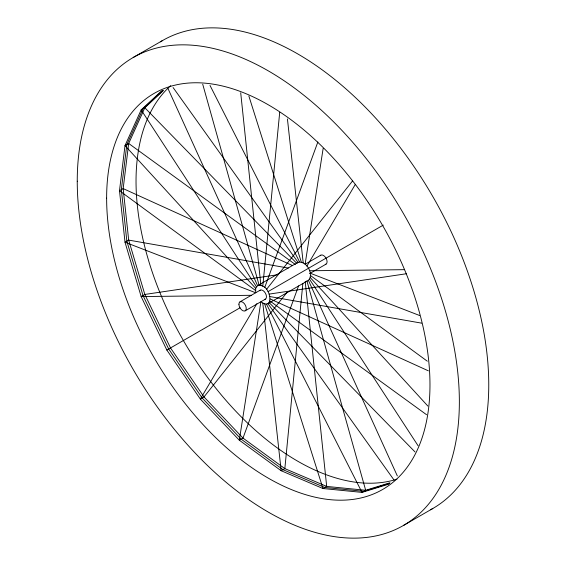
<?xml version="1.0" encoding="UTF-8"?>
<svg xmlns="http://www.w3.org/2000/svg" width="566" height="566" viewBox="0 0 566 566"><rect width="100%" height="100%" fill="white"/><g stroke="black" fill="none" stroke-linecap="round" stroke-linejoin="round"><path stroke-width="0.85" d="M388.778 484.128L361.999 492.399L323.002 488.536L281.161 470.735L239.319 440.221L260.891 301.763C273.824 311.059 271.255 289.077 262.794 286.184L279.71 112.309M302.867 283.333L284.84 468.62L281.161 470.735L262.794 303.15M161.706 90.829L141.153 109.889L125.008 145.589L119.497 190.721L125.008 242.22L255.69 292.764L255.69 288.37L257.594 285.667L298.013 262.334C306.348 260.332 314.307 274.114 308.406 280.333L267.987 303.666L393.936 479.904M323.151 148.419L305.109 264.237L320.816 255.167M264.697 287.57L317.866 141.967M298.586 285.88L242.998 438.098L239.319 440.221L200.329 399.058L166.85 350.064L141.153 296.57L125.008 242.22L128.68 240.097L288.299 268.065M256.872 303.68L200.329 399.058L204.001 396.936L286.905 292.473M306.885 266.105L355.349 184.353M266.466 289.438L352.66 180.823M162.902 90.362L142.993 108.828L126.841 144.528L121.336 189.66L126.841 241.158L142.993 295.509L168.682 349.003L202.168 397.997L241.158 439.159L283 469.674L324.842 487.475L363.832 491.338L389.783 483.329M163.454 90.489L144.832 107.766L141.153 109.889L256.426 286.75M133.201 57.484L162.598 40.511M239.984 301.834L260.19 290.167M166.85 350.064L240.055 307.791M267.987 291.667L383.267 225.112M245.184 310.833L265.39 299.166M309.545 273.675L326.016 264.166M403.402 525.489L432.799 508.516M262.794 286.184L260.891 285.37L257.594 285.667L167.946 88.473M389.946 482.784L365.671 490.276L361.999 492.399L266.466 304.14M276.753 274.878L144.832 294.447L141.153 296.57L251.148 295.296M269.154 294.101L406.317 273.76M309.574 270.767L404.605 269.664M269.89 296.57L421.705 323.165M310.31 273.236L419.625 315.517M292.65 265.631L123.169 188.605L119.497 190.721L255.443 290.422M270.138 298.912L428.37 370.829M295.395 264.52L128.68 143.467L125.008 145.589L255.69 288.37M269.89 300.963L426.587 414.737M310.557 275.578L427.288 361.186M269.154 302.584L415.012 451.93M310.31 277.63L427.868 406.07M173.09 87.539L298.013 262.334L296.846 263.416L144.832 107.766L128.68 143.467L123.169 188.605L128.68 240.097L144.832 294.447L170.522 347.941L204.001 396.936L242.998 438.098L284.84 468.62L326.681 486.413L365.671 490.276L306.885 280.8M309.574 279.25L418.09 445.753M210 85.416L299.534 261.86M308.406 280.333L397.325 475.914M248.856 96.008L301.303 262.037M264.697 303.963L323.002 488.536L326.681 486.413L305.201 281.507M202.713 84.207L259.115 285.2M287.436 118.952L303.206 262.85M240.706 92.782L260.891 285.37M396.957 479.169A228.629 131.998 60 0 1 183.009 339.862A228.629 131.998 60 0 1 170.748 85.636M160.376 41.842A270.201 156.004 60 0 1 432.799 196.515A270.201 156.004 60 0 1 430.542 509.775M320.236 255.705A5.193 3 60 0 1 326.016 258.167A5.193 3 60 0 1 325.252 264.4M259.61 290.712A5.193 3 60 0 1 265.39 293.167A5.193 3 60 0 1 264.626 299.4M77.245 181.177A270.201 156.004 60 0 0 363.832 537.7A270.201 156.004 60 0 0 363.832 155.579A270.201 156.004 60 0 0 77.245 181.177M106.634 198.15A228.629 131.998 60 0 0 349.137 499.82A228.629 131.998 60 0 0 349.137 176.486A228.629 131.998 60 0 0 106.634 198.15M238.909 304.211A5.193 3 60 0 0 244.42 311.067A5.193 3 60 0 0 244.42 303.723A5.193 3 60 0 0 238.909 304.211"/></g></svg>
